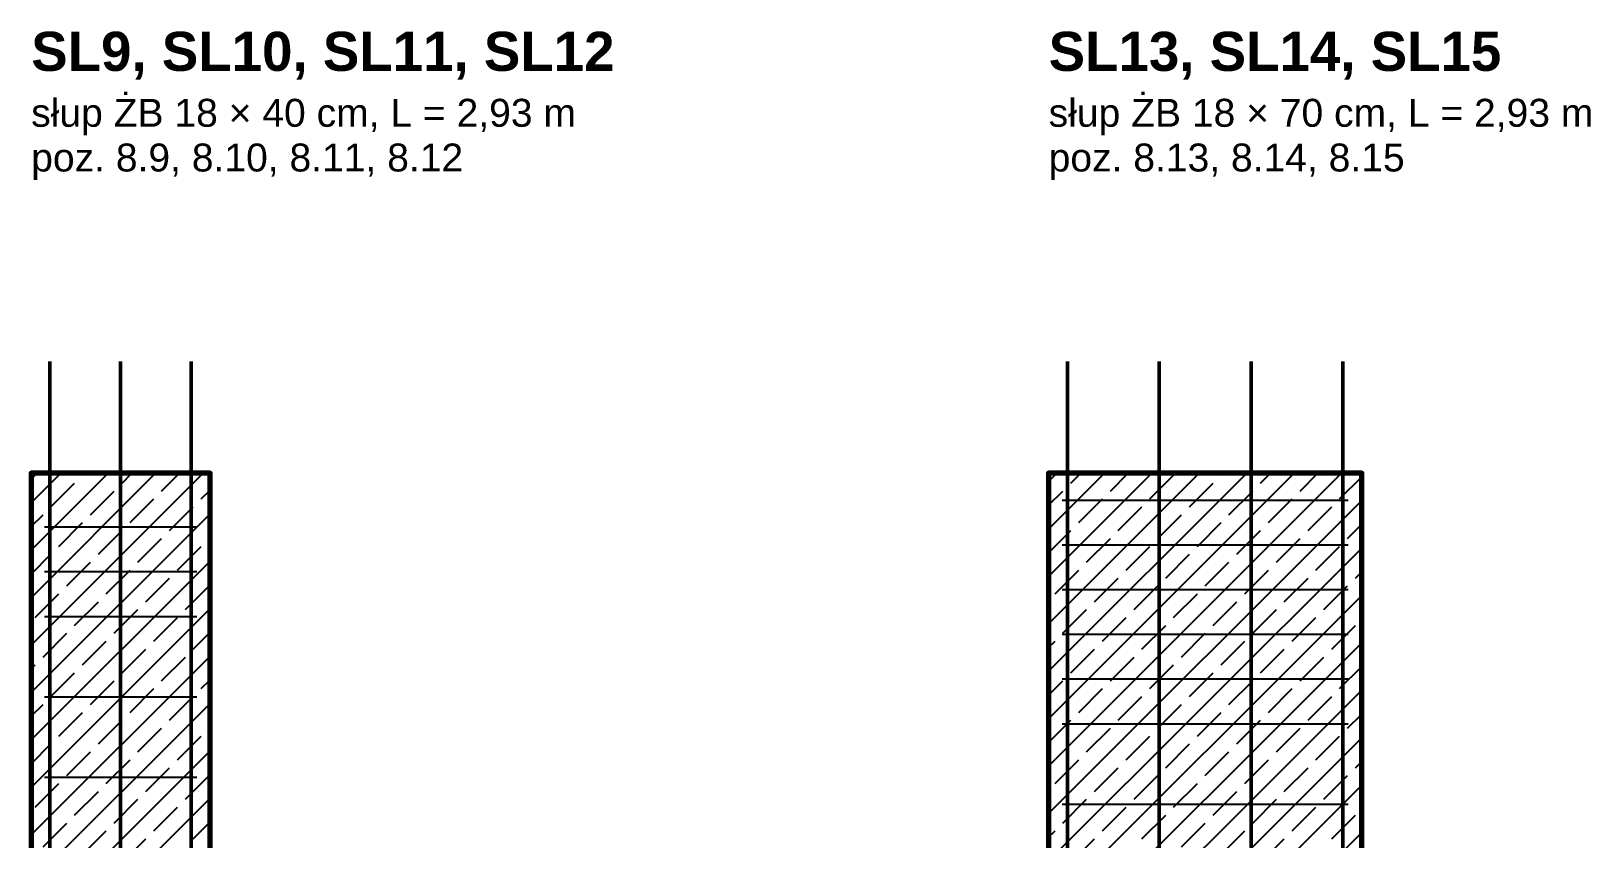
# Model space of a CAD drawing. Header units: metres. Extents: x -0.4 to 15.9, y -1 to 3.9.
# Drawn here: x 0 to 3.487, y 2.112 to 3.919 of the extents above; entities that cross this region are included whole.
import ezdxf

# ---------------------------------------------------------------- set-up
doc = ezdxf.new("R2010")
doc.units = ezdxf.units.M
for name, color, linetype, lineweight in [('A-KRESKOWANIE', 8, 'Continuous', 18), ('A-OPISY', 2, 'Continuous', 25), ('K-KONSTR', 7, 'Continuous', 50), ('K-ZBROJENIE', 1, 'Continuous', 100)]:
    doc.layers.add(name, color=color, linetype=linetype, lineweight=lineweight)
doc.styles.add('PL_ARIAL', font='arial.ttf')
doc.styles.add('PL_ARIAL_B', font='arialbd.ttf')

msp = doc.modelspace()

# ---------------------------------------------------------------- linework, layer by layer
at = {"layer": 'A-KRESKOWANIE', "lineweight": 25, "ltscale": 0.025}
for points in [[(0, 2.5456), (0.3844, 2.93)], [(0, 2.6517), (0.2783, 2.93)], [(0, 2.7577), (0.1723, 2.93)], [(0, 2.8638), (0.0662, 2.93)], [(0.1149, 2.9257), (0.1193, 2.93)], [(0.2033, 2.908), (0.2253, 2.93)], [(0.2917, 2.8903), (0.3314, 2.93)], [(2.275, 2.275), (2.93, 2.93)], [(2.275, 2.3811), (2.8239, 2.93)], [(2.275, 2.4871), (2.7179, 2.93)], [(2.275, 2.5932), (2.6118, 2.93)], [(2.275, 2.6993), (2.5057, 2.93)], [(2.275, 2.8053), (2.3997, 2.93)], [(2.275, 2.9114), (2.2936, 2.93)], [(2.3246, 2.908), (2.3466, 2.93)], [(2.413, 2.8903), (2.4527, 2.93)], [(2.6605, 2.9257), (2.6648, 2.93)], [(2.7489, 2.908), (2.7709, 2.93)], [(2.8373, 2.8903), (2.877, 2.93)], [(0, 2.9168), (0.0088, 2.9257)], [(0.0442, 2.8549), (0.0972, 2.908)], [(2.5014, 2.8726), (2.5544, 2.9257)], [(2.5898, 2.8549), (2.6428, 2.908)], [(2.9257, 2.8726), (2.975, 2.922)], [(0.1326, 2.8373), (0.1856, 2.8903)], [(0.221, 2.8196), (0.274, 2.8726)], [(0.3801, 2.8726), (0.4, 2.8926)], [(2.275, 2.8584), (2.3069, 2.8903)], [(2.275, 2.1689), (2.975, 2.8689)], [(2.3423, 2.8196), (2.3953, 2.8726)], [(2.6782, 2.8373), (2.7312, 2.8903)], [(2.7666, 2.8196), (2.8196, 2.8726)], [(0, 2.4395), (0.4, 2.8395)], [(0, 2.8107), (0.0265, 2.8373)], [(0.3094, 2.8019), (0.3624, 2.8549)], [(2.4307, 2.8019), (2.4837, 2.8549)], [(2.5191, 2.7842), (2.5721, 2.8373)], [(2.8549, 2.8019), (2.908, 2.8549)], [(0.0619, 2.7666), (0.1149, 2.8196)], [(0.1503, 2.7489), (0.2033, 2.8019)], [(2.275, 2.7523), (2.3246, 2.8019)], [(2.6075, 2.7666), (2.6605, 2.8196)], [(2.6958, 2.7489), (2.7489, 2.8019)], [(2.9433, 2.7842), (2.975, 2.8159)], [(0.2386, 2.7312), (0.2917, 2.7842)], [(0.327, 2.7135), (0.3801, 2.7666)], [(0.3977, 2.7842), (0.4, 2.7865)], [(2.275, 2.0629), (2.975, 2.7629)], [(2.36, 2.7312), (2.413, 2.7842)], [(2.4484, 2.7135), (2.5014, 2.7666)], [(2.7842, 2.7312), (2.8373, 2.7842)], [(2.8726, 2.7135), (2.9257, 2.7666)], [(0, 2.7047), (0.0442, 2.7489)], [(0, 2.3335), (0.4, 2.7335)], [(0.0795, 2.6782), (0.1326, 2.7312)], [(2.5367, 2.6958), (2.5898, 2.7489)], [(2.6251, 2.6782), (2.6782, 2.7312)], [(0.1679, 2.6605), (0.221, 2.7135)], [(0.2563, 2.6428), (0.3094, 2.6958)], [(2.2893, 2.6605), (2.3423, 2.7135)], [(2.3776, 2.6428), (2.4307, 2.6958)], [(2.7135, 2.6605), (2.7666, 2.7135)], [(2.8019, 2.6428), (2.8549, 2.6958)], [(2.961, 2.6958), (2.975, 2.7098)], [(0.0088, 2.6075), (0.0619, 2.6605)], [(0.3447, 2.6251), (0.3977, 2.6782)], [(2.275, 1.9568), (2.975, 2.6568)], [(2.466, 2.6251), (2.5191, 2.6782)], [(2.5544, 2.6075), (2.6075, 2.6605)], [(2.8903, 2.6251), (2.9433, 2.6782)], [(0, 2.2274), (0.4, 2.6274)], [(0.0972, 2.5898), (0.1503, 2.6428)], [(0.1856, 2.5721), (0.2386, 2.6251)], [(2.3069, 2.5721), (2.36, 2.6251)], [(2.6428, 2.5898), (2.6958, 2.6428)], [(2.7312, 2.5721), (2.7842, 2.6251)], [(0.274, 2.5544), (0.327, 2.6075)], [(2.3953, 2.5544), (2.4484, 2.6075)], [(2.4837, 2.5367), (2.5367, 2.5898)], [(2.8196, 2.5544), (2.8726, 2.6075)], [(2.908, 2.5367), (2.961, 2.5898)], [(0.0265, 2.5191), (0.0795, 2.5721)], [(0.1149, 2.5014), (0.1679, 2.5544)], [(0.3624, 2.5367), (0.4, 2.5744)], [(2.275, 2.5402), (2.2893, 2.5544)], [(2.275, 1.8507), (2.975, 2.5507)], [(2.5721, 2.5191), (2.6251, 2.5721)], [(2.6605, 2.5014), (2.7135, 2.5544)], [(0, 2.1213), (0.4, 2.5213)], [(0.2033, 2.4837), (0.2563, 2.5367)], [(0.2917, 2.466), (0.3447, 2.5191)], [(2.3246, 2.4837), (2.3776, 2.5367)], [(2.413, 2.466), (2.466, 2.5191)], [(2.7489, 2.4837), (2.8019, 2.5367)], [(2.8373, 2.466), (2.8903, 2.5191)], [(0, 2.4926), (0.0088, 2.5014)], [(0.0442, 2.4307), (0.0972, 2.4837)], [(2.5014, 2.4484), (2.5544, 2.5014)], [(2.5898, 2.4307), (2.6428, 2.4837)], [(2.9257, 2.4484), (2.975, 2.4977)], [(0.1326, 2.413), (0.1856, 2.466)], [(0.221, 2.3953), (0.274, 2.4484)], [(0.3801, 2.4484), (0.4, 2.4683)], [(2.275, 2.4341), (2.3069, 2.466)], [(2.275, 1.7447), (2.975, 2.4447)], [(2.3423, 2.3953), (2.3953, 2.4484)], [(2.6782, 2.413), (2.7312, 2.466)], [(2.7666, 2.3953), (2.8196, 2.4484)], [(0, 2.0153), (0.4, 2.4153)], [(0, 2.3865), (0.0265, 2.413)], [(0.3094, 2.3776), (0.3624, 2.4307)], [(2.4307, 2.3776), (2.4837, 2.4307)], [(2.5191, 2.36), (2.5721, 2.413)], [(2.8549, 2.3776), (2.908, 2.4307)], [(0.0619, 2.3423), (0.1149, 2.3953)], [(0.1503, 2.3246), (0.2033, 2.3776)], [(2.275, 2.328), (2.3246, 2.3776)], [(2.6075, 2.3423), (2.6605, 2.3953)], [(2.6958, 2.3246), (2.7489, 2.3776)], [(2.9433, 2.36), (2.975, 2.3916)], [(0.2386, 2.3069), (0.2917, 2.36)], [(0.327, 2.2893), (0.3801, 2.3423)], [(0.3977, 2.36), (0.4, 2.3622)], [(2.275, 1.6386), (2.975, 2.3386)], [(2.36, 2.3069), (2.413, 2.36)], [(2.4484, 2.2893), (2.5014, 2.3423)], [(2.7842, 2.3069), (2.8373, 2.36)], [(2.8726, 2.2893), (2.9257, 2.3423)], [(0, 2.2804), (0.0442, 2.3246)], [(0, 1.9092), (0.4, 2.3092)], [(0.0795, 2.2539), (0.1326, 2.3069)], [(2.5367, 2.2716), (2.5898, 2.3246)], [(2.6251, 2.2539), (2.6782, 2.3069)], [(0.1679, 2.2362), (0.221, 2.2893)], [(0.2563, 2.2185), (0.3094, 2.2716)], [(2.2893, 2.2362), (2.3423, 2.2893)], [(2.3776, 2.2185), (2.4307, 2.2716)], [(2.7135, 2.2362), (2.7666, 2.2893)], [(2.8019, 2.2185), (2.8549, 2.2716)], [(2.961, 2.2716), (2.975, 2.2856)], [(0.0088, 2.1832), (0.0619, 2.2362)], [(0.3447, 2.2009), (0.3977, 2.2539)], [(2.275, 1.5325), (2.975, 2.2325)], [(2.466, 2.2009), (2.5191, 2.2539)], [(2.5544, 2.1832), (2.6075, 2.2362)], [(2.8903, 2.2009), (2.9433, 2.2539)], [(0, 1.8031), (0.4, 2.2031)], [(0.0972, 2.1655), (0.1503, 2.2185)], [(0.1856, 2.1478), (0.2386, 2.2009)], [(2.3069, 2.1478), (2.36, 2.2009)], [(2.6428, 2.1655), (2.6958, 2.2185)], [(2.7312, 2.1478), (2.7842, 2.2009)], [(0.274, 2.1302), (0.327, 2.1832)], [(2.3953, 2.1302), (2.4484, 2.1832)], [(2.4837, 2.1125), (2.5367, 2.1655)], [(2.8196, 2.1302), (2.8726, 2.1832)], [(2.908, 2.1125), (2.961, 2.1655)], [(0.0265, 2.0948), (0.0795, 2.1478)], [(0.1149, 2.0771), (0.1679, 2.1302)], [(0.3624, 2.1125), (0.4, 2.1501)], [(2.275, 2.1159), (2.2893, 2.1302)], [(2.5721, 2.0948), (2.6251, 2.1478)], [(2.6605, 2.0771), (2.7135, 2.1302)], [(0.2033, 2.0594), (0.2563, 2.1125)], [(2.275, 1.4265), (2.975, 2.1265)], [(2.3246, 2.0594), (2.3776, 2.1125)], [(2.7489, 2.0594), (2.8019, 2.1125)]]:
    msp.add_lwpolyline(points, dxfattribs=at)
at = {"layer": 'K-KONSTR', "lineweight": 70, "ltscale": 0.025}
for points in [[(0.4, 0), (0.4, 2.93), (0, 2.93), (0, 0)], [(2.975, 0), (2.975, 2.93), (2.275, 2.93), (2.275, 0)]]:
    msp.add_lwpolyline(points, close=True, dxfattribs=at)
at = {"layer": 'K-ZBROJENIE', "lineweight": 50, "ltscale": 0.025}
for points in [[(0.042, -0.35), (0.042, 3.18)], [(0.2, -0.35), (0.2, 3.18)], [(0.358, -0.35), (0.358, 3.18)], [(2.317, -0.35), (2.317, 3.18)], [(2.5223, -0.35), (2.5223, 3.18)], [(2.7277, -0.35), (2.7277, 3.18)], [(2.933, -0.35), (2.933, 3.18)]]:
    msp.add_lwpolyline(points, dxfattribs=at)
at = {"layer": 'K-ZBROJENIE', "lineweight": 25, "ltscale": 0.025}
for points in [[(2.305, 2.87), (2.945, 2.87)], [(0.03, 2.81), (0.37, 2.81)], [(2.305, 2.77), (2.945, 2.77)], [(0.03, 2.71), (0.37, 2.71)], [(2.305, 2.67), (2.945, 2.67)], [(0.03, 2.61), (0.37, 2.61)], [(2.305, 2.57), (2.945, 2.57)], [(2.305, 2.47), (2.945, 2.47)], [(0.03, 2.43), (0.37, 2.43)], [(2.305, 2.37), (2.945, 2.37)], [(0.03, 2.25), (0.37, 2.25)], [(2.305, 2.19), (2.945, 2.19)]]:
    msp.add_lwpolyline(points, dxfattribs=at)

# ---------------------------------------------------------------- texts
at = {"layer": 'A-OPISY'}
for s, height, style, p in [('SL9, SL10, SL11, SL12', 0.0875, 'PL_ARIAL_B', (0, 3.83)), ('SL13, SL14, SL15', 0.0875, 'PL_ARIAL_B', (2.275, 3.83)), ('słup ŻB 18 × 40 cm, L = 2,93 m', 0.0625, 'PL_ARIAL', (0, 3.705)), ('słup ŻB 18 × 70 cm, L = 2,93 m', 0.0625, 'PL_ARIAL', (2.275, 3.705)), ('poz. 8.9, 8.10, 8.11, 8.12', 0.0625, 'PL_ARIAL', (0, 3.605)), ('poz. 8.13, 8.14, 8.15', 0.0625, 'PL_ARIAL', (2.275, 3.605))]:
    msp.add_text(s, height=height, dxfattribs=dict(at, style=style)).set_placement(p)

doc.saveas('drawing.dxf')
